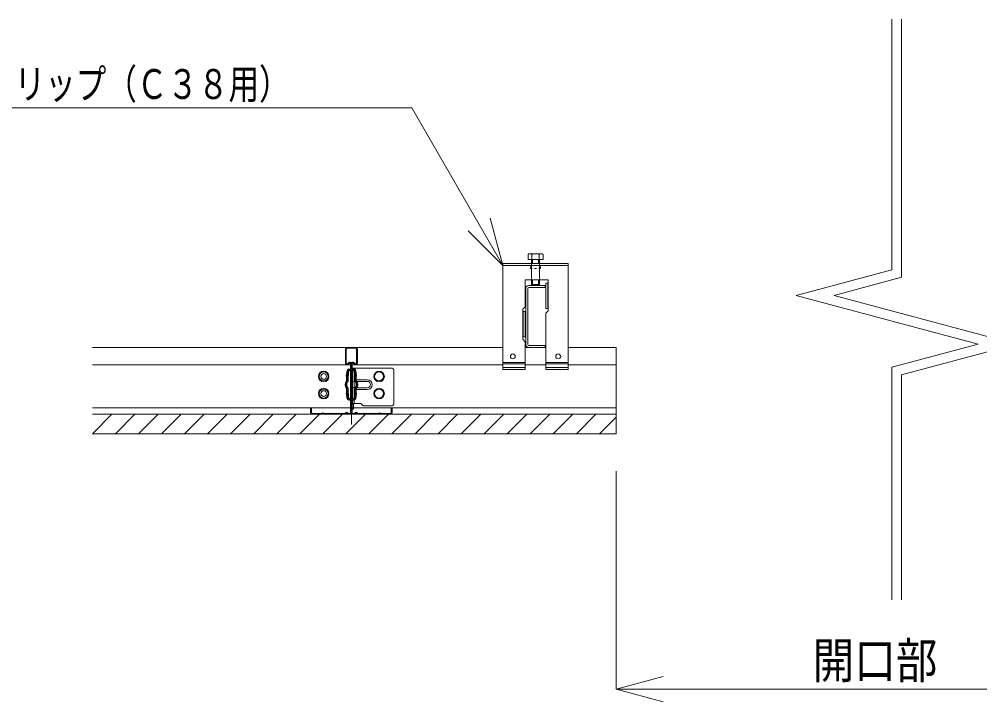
# Model space of a CAD drawing. Units: millimetres, scale not verified. Extents: x -205 to 205, y -142 to 142.
# Drawn here: x -173.8 to -114.8, y -112.6 to -70.7 of the extents above; entities that cross this region are included whole.
import ezdxf
from ezdxf.enums import TextEntityAlignment as Align

# ---------------------------------------------------------------- set-up
doc = ezdxf.new("R2010")
doc.units = ezdxf.units.MM
doc.header["$LTSCALE"] = 0.25
doc.layers.add('2-1_2-0', color=7, linetype='Continuous', lineweight=18)
doc.layers.add('2-3_2-2', color=7, linetype='Continuous', lineweight=18)
doc.styles.add('ＭＳ ゴシック', font='')
doc.styles.get('ＭＳ ゴシック').set_extended_font_data('MS Gothic')

msp = doc.modelspace()

# ---------------------------------------------------------------- linework, layer by layer
at = {"layer": '2-1_2-0'}
for p, q in [((-142.4341, -85.0612), (-141.7413, -85.0612)), ((-142.3377, -85.4112), (-142.3377, -85.6612)), ((-142.3186, -85.1112), (-142.3186, -85.4112)), ((-142.2677, -85.4112), (-142.2677, -85.6612)), ((-141.9077, -85.4112), (-141.9077, -85.6612)), ((-141.8567, -85.1112), (-141.8567, -85.4112)), ((-141.8377, -85.4112), (-141.8377, -85.6612)), ((-141.6258, -85.1112), (-141.6258, -85.4112)), ((-142.0877, -85.6612), (-144.0877, -85.6612)), ((-144.0877, -85.6612), (-144.0877, -92.1612)), ((-142.0877, -85.7812), (-144.0877, -85.7812)), ((-142.3877, -85.8453), (-142.3877, -85.9753)), ((-142.2946, -85.9753), (-142.3877, -85.9753)), ((-142.3377, -85.6612), (-142.3377, -86.6612)), ((-142.0877, -85.9753), (-142.1522, -85.9753)), ((-142.0877, -85.6612), (-140.0877, -85.6612)), ((-142.0877, -85.7812), (-140.0877, -85.7812)), ((-142.0877, -85.9753), (-142.0232, -85.9753)), ((-141.8807, -85.9753), (-141.7877, -85.9753)), ((-141.8377, -85.6612), (-141.8377, -86.6612)), ((-141.7877, -85.8453), (-141.7877, -85.9753)), ((-140.0877, -85.6612), (-140.0877, -92.1612)), ((-142.7227, -86.6612), (-142.0877, -86.6612)), ((-142.6877, -87.1912), (-142.6877, -90.6312)), ((-142.5677, -87.1912), (-142.5677, -90.6312)), ((-141.4877, -87.0112), (-142.5077, -87.0112)), ((-141.4877, -87.1312), (-142.5077, -87.1312)), ((-142.3377, -86.6612), (-142.3377, -86.9412)), ((-142.2677, -87.0112), (-142.3377, -86.9412)), ((-142.2677, -86.6612), (-142.2677, -87.0112)), ((-141.3027, -86.6612), (-142.0877, -86.6612)), ((-141.9077, -86.6612), (-141.9077, -87.0112)), ((-141.9077, -87.0112), (-141.8377, -86.9412)), ((-141.4877, -87.0112), (-141.4877, -87.1312)), ((-141.3027, -86.8612), (-141.4527, -86.8612)), ((-141.4527, -88.4112), (-141.4527, -86.8612)), ((-141.3327, -88.4112), (-141.3327, -86.8612)), ((-141.3027, -88.5612), (-141.3027, -86.6612)), ((-141.4527, -88.4112), (-141.3027, -88.4112)), ((-142.8727, -90.3112), (-142.8727, -88.4612)), ((-142.8727, -88.6112), (-142.7227, -88.6112)), ((-142.8427, -90.1612), (-142.8427, -88.6112)), ((-142.7227, -90.1612), (-142.7227, -88.6112)), ((-141.3027, -88.5612), (-141.4527, -88.7112)), ((-141.4527, -88.7112), (-141.4527, -92.1612)), ((-142.8727, -90.1612), (-142.7227, -90.1612)), ((-142.8727, -90.3112), (-142.7227, -90.4612)), ((-142.7227, -90.4612), (-142.7227, -92.1612)), ((-142.5077, -90.6912), (-141.4877, -90.6912)), ((-141.4877, -90.8112), (-141.4877, -90.6912)), ((-169.2814, -90.8112), (-144.0877, -90.8112)), ((-153.7514, -90.9112), (-153.7514, -91.7712)), ((-153.7014, -91.7712), (-153.7014, -90.9112)), ((-153.6664, -90.8112), (-153.6764, -90.8112)), ((-153.6514, -90.8112), (-153.1214, -90.8112)), ((-153.6514, -90.8612), (-153.1214, -90.8612)), ((-153.0714, -91.7712), (-153.0714, -90.9112)), ((-153.0214, -90.9112), (-153.0214, -91.7712)), ((-142.7227, -90.8112), (-141.4527, -90.8112)), ((-140.0877, -90.8112), (-137.1477, -90.8112)), ((-137.1477, -96.1112), (-137.1477, -90.8112)), ((-169.2814, -91.8712), (-144.0877, -91.8712)), ((-153.6143, -91.8048), (-153.5401, -91.7306)), ((-153.5807, -91.8419), (-153.5047, -91.7659)), ((-153.4364, -91.7942), (-153.4364, -94.8112)), ((-153.3864, -91.7942), (-153.3864, -94.8112)), ((-153.3364, -91.7942), (-153.3364, -94.8112)), ((-153.1922, -91.8419), (-153.2682, -91.7659)), ((-153.1586, -91.8048), (-153.2328, -91.7306)), ((-144.0877, -91.7394), (-142.7227, -91.7394)), ((-144.0877, -91.8165), (-142.7227, -91.8165)), ((-142.7227, -91.8712), (-141.4527, -91.8712)), ((-140.0877, -91.7394), (-141.4527, -91.7394)), ((-140.0877, -91.8165), (-141.4527, -91.8165)), ((-140.0877, -91.8712), (-137.1477, -91.8712)), ((-153.7055, -92.5584), (-153.6702, -92.3584)), ((-153.6702, -92.3583), (-153.6673, -92.2671)), ((-153.6702, -92.3583), (-153.6202, -92.3583)), ((-153.6565, -92.5912), (-153.6212, -92.3912)), ((-153.6064, -92.5912), (-153.5712, -92.3912)), ((-153.5853, -92.8401), (-153.5674, -92.2703)), ((-153.5374, -92.1412), (-153.4364, -92.1412)), ((-153.5374, -92.1912), (-153.4364, -92.1912)), ((-153.5374, -92.2412), (-153.4364, -92.2412)), ((-153.2355, -92.1412), (-153.3364, -92.1412)), ((-153.2355, -92.1912), (-153.3364, -92.1912)), ((-153.2355, -92.2412), (-153.3364, -92.2412)), ((-153.3164, -92.0912), (-153.3164, -94.2412)), ((-153.2064, -92.0912), (-153.3164, -92.0912)), ((-153.3164, -92.2412), (-153.2164, -92.2412)), ((-153.2164, -94.2412), (-153.2164, -92.0912)), ((-153.2064, -92.0912), (-150.8864, -92.0912)), ((-153.1876, -92.8401), (-153.2055, -92.2703)), ((-153.1664, -92.5912), (-153.2017, -92.3912)), ((-153.2017, -92.3912), (-153.1517, -92.3912)), ((-153.1517, -92.3912), (-153.1556, -92.2687)), ((-153.1027, -92.3583), (-153.1527, -92.3583)), ((-153.1164, -92.5912), (-153.1517, -92.3912)), ((-153.1027, -92.3583), (-153.1056, -92.2671)), ((-153.0674, -92.5584), (-153.1027, -92.3584)), ((-150.7864, -92.1912), (-150.7864, -94.2912)), ((-144.0877, -92.0412), (-142.7227, -92.0412)), ((-144.0877, -92.1612), (-142.7227, -92.1612)), ((-140.0877, -92.0412), (-141.4527, -92.0412)), ((-140.0877, -92.1612), (-141.4527, -92.1612)), ((-153.6507, -92.5583), (-153.7054, -92.5583)), ((-153.6781, -92.61), (-153.7054, -92.5583)), ((-153.6852, -92.837), (-153.6781, -92.61)), ((-153.6465, -92.61), (-153.6781, -92.61)), ((-153.6064, -92.5912), (-153.6565, -92.5912)), ((-153.6291, -92.643), (-153.6565, -92.5912)), ((-153.6353, -92.8385), (-153.6291, -92.643)), ((-153.5791, -92.643), (-153.6291, -92.643)), ((-153.5791, -92.643), (-153.6064, -92.5912)), ((-153.2164, -92.9112), (-153.3164, -92.9112)), ((-152.4164, -92.7912), (-153.2164, -92.7912)), ((-152.4164, -92.8912), (-153.2164, -92.8912)), ((-153.1938, -92.643), (-153.1664, -92.5912)), ((-153.1938, -92.643), (-153.1438, -92.643)), ((-153.1664, -92.5912), (-153.1164, -92.5912)), ((-153.1438, -92.643), (-153.1164, -92.5912)), ((-153.1376, -92.8385), (-153.1438, -92.643)), ((-153.1264, -92.61), (-153.0948, -92.61)), ((-153.1222, -92.5583), (-153.0675, -92.5583)), ((-153.0948, -92.61), (-153.0675, -92.5583)), ((-153.0877, -92.837), (-153.0948, -92.61)), ((-153.7055, -93.624), (-153.6702, -93.824)), ((-153.6781, -93.5724), (-153.7054, -93.6242)), ((-153.6507, -93.6242), (-153.7054, -93.6242)), ((-153.6852, -93.3455), (-153.6781, -93.5724)), ((-153.6465, -93.5724), (-153.6781, -93.5724)), ((-153.6291, -93.5395), (-153.6565, -93.5912)), ((-153.6565, -93.5912), (-153.6212, -93.7912)), ((-153.6064, -93.5912), (-153.6565, -93.5912)), ((-153.6353, -93.3439), (-153.6466, -93.3137)), ((-153.6353, -93.3439), (-153.6291, -93.5395)), ((-153.5791, -93.5395), (-153.6291, -93.5395)), ((-153.5791, -93.5395), (-153.6064, -93.5912)), ((-153.6064, -93.5912), (-153.5712, -93.7912)), ((-153.5853, -93.3423), (-153.5674, -93.9122)), ((-153.3164, -93.2712), (-153.2164, -93.2712)), ((-152.4164, -93.2912), (-153.2164, -93.2912)), ((-152.4164, -93.3912), (-153.2164, -93.3912)), ((-153.1876, -93.3423), (-153.2055, -93.9122)), ((-153.1664, -93.5912), (-153.2017, -93.7912)), ((-153.1938, -93.5395), (-153.1438, -93.5395)), ((-153.1938, -93.5395), (-153.1664, -93.5912)), ((-153.1664, -93.5912), (-153.1164, -93.5912)), ((-153.1164, -93.5912), (-153.1517, -93.7912)), ((-153.1376, -93.3439), (-153.1438, -93.5395)), ((-153.1438, -93.5395), (-153.1164, -93.5912)), ((-153.1264, -93.5724), (-153.0948, -93.5724)), ((-153.1222, -93.6242), (-153.0675, -93.6242)), ((-153.0674, -93.624), (-153.1027, -93.824)), ((-153.0877, -93.3455), (-153.0948, -93.5724)), ((-153.0948, -93.5724), (-153.0675, -93.6242)), ((-153.6702, -93.8242), (-153.6673, -93.9153)), ((-153.6702, -93.8242), (-153.6202, -93.8242)), ((-153.6212, -93.7912), (-153.6173, -93.9137)), ((-153.5712, -93.7912), (-153.6212, -93.7912)), ((-153.5374, -93.9412), (-153.4364, -93.9412)), ((-153.5374, -93.9912), (-153.4364, -93.9912)), ((-153.5374, -94.0412), (-153.4364, -94.0412)), ((-153.4364, -94.3012), (-153.2664, -94.3012)), ((-153.2355, -93.9412), (-153.3364, -93.9412)), ((-153.2355, -93.9912), (-153.3364, -93.9912)), ((-153.2355, -94.0412), (-153.3364, -94.0412)), ((-153.3164, -93.9412), (-153.2164, -93.9412)), ((-153.3164, -94.2412), (-152.8164, -94.2412)), ((-153.2017, -93.7912), (-153.1517, -93.7912)), ((-153.1517, -93.7912), (-153.1556, -93.9137)), ((-153.1027, -93.8242), (-153.1527, -93.8242)), ((-153.1027, -93.8242), (-153.1056, -93.9153)), ((-152.8164, -94.2412), (-152.6664, -94.3912)), ((-169.2814, -94.5112), (-137.1477, -94.5112)), ((-155.8864, -94.8112), (-155.8864, -94.5112)), ((-155.8864, -94.5112), (-155.8364, -94.5112)), ((-155.8364, -94.5112), (-155.8364, -94.8112)), ((-155.7864, -94.8612), (-155.2137, -94.8612)), ((-155.1859, -94.8417), (-155.1996, -94.8554)), ((-155.1506, -94.8771), (-155.1642, -94.8907)), ((-155.1223, -94.8771), (-155.1087, -94.8907)), ((-155.0733, -94.8554), (-155.0869, -94.8417)), ((-155.043, -94.8612), (-155.0592, -94.8612)), ((-154.9299, -94.8612), (-154.873, -94.8612)), ((-154.7599, -94.8612), (-154.703, -94.8612)), ((-154.5899, -94.8612), (-154.533, -94.8612)), ((-154.4199, -94.8612), (-154.363, -94.8612)), ((-154.2499, -94.8612), (-154.193, -94.8612)), ((-153.7916, -94.8612), (-154.0799, -94.8612)), ((-153.761, -94.8469), (-153.7454, -94.8284)), ((-153.7071, -94.8605), (-153.7227, -94.8791)), ((-153.6458, -94.8605), (-153.6302, -94.8791)), ((-153.5919, -94.8469), (-153.6075, -94.8284)), ((-153.4864, -94.8612), (-153.5613, -94.8612)), ((-153.2864, -94.8612), (-153.2116, -94.8612)), ((-153.181, -94.8469), (-153.1654, -94.8284)), ((-153.1271, -94.8605), (-153.1427, -94.8791)), ((-153.0658, -94.8605), (-153.0502, -94.8791)), ((-153.0119, -94.8469), (-153.0275, -94.8284)), ((-152.9813, -94.8612), (-152.693, -94.8612)), ((-152.6664, -94.3912), (-150.8864, -94.3912)), ((-152.523, -94.8612), (-152.5799, -94.8612)), ((-152.353, -94.8612), (-152.4099, -94.8612)), ((-152.183, -94.8612), (-152.2399, -94.8612)), ((-152.013, -94.8612), (-152.0699, -94.8612)), ((-151.843, -94.8612), (-151.8999, -94.8612)), ((-151.7299, -94.8612), (-151.7137, -94.8612)), ((-151.6996, -94.8554), (-151.6859, -94.8417)), ((-151.6506, -94.8771), (-151.6642, -94.8907)), ((-151.6223, -94.8771), (-151.6087, -94.8907)), ((-151.5869, -94.8417), (-151.5733, -94.8554)), ((-150.9864, -94.8612), (-151.5592, -94.8612)), ((-150.8864, -94.8112), (-150.8864, -94.5112)), ((-137.1477, -94.9112), (-169.2814, -94.9112)), ((-169.2814, -96.1112), (-168.0814, -94.9112)), ((-167.8672, -96.1112), (-166.6672, -94.9112)), ((-166.453, -96.1112), (-165.253, -94.9112)), ((-165.0388, -96.1112), (-163.8388, -94.9112)), ((-163.6245, -96.1112), (-162.4245, -94.9112)), ((-162.2103, -96.1112), (-161.0103, -94.9112)), ((-160.7961, -96.1112), (-159.5961, -94.9112)), ((-159.3819, -96.1112), (-158.1819, -94.9112)), ((-157.9677, -96.1112), (-156.7677, -94.9112)), ((-156.5535, -96.1112), (-155.3535, -94.9112)), ((-155.7864, -94.9112), (-155.2137, -94.9112)), ((-155.1393, -96.1112), (-153.9393, -94.9112)), ((-155.043, -94.9112), (-155.0592, -94.9112)), ((-154.9299, -94.9112), (-154.873, -94.9112)), ((-154.703, -94.9112), (-154.7599, -94.9112)), ((-154.533, -94.9112), (-154.5899, -94.9112)), ((-154.4199, -94.9112), (-154.363, -94.9112)), ((-154.193, -94.9112), (-154.2499, -94.9112)), ((-154.0799, -94.9112), (-153.7929, -94.9112)), ((-153.7251, -96.1112), (-152.5251, -94.9112)), ((-153.5613, -94.9112), (-153.4864, -94.9112)), ((-153.3864, -95.5312), (-153.3864, -94.9112)), ((-153.2116, -94.9112), (-153.2864, -94.9112)), ((-152.9799, -94.9112), (-152.693, -94.9112)), ((-152.5799, -94.9112), (-152.523, -94.9112)), ((-152.4099, -94.9112), (-152.353, -94.9112)), ((-152.3108, -96.1112), (-151.1108, -94.9112)), ((-152.2399, -94.9112), (-152.183, -94.9112)), ((-152.0699, -94.9112), (-152.013, -94.9112)), ((-151.8999, -94.9112), (-151.843, -94.9112)), ((-151.7299, -94.9112), (-151.7137, -94.9112)), ((-150.9864, -94.9112), (-151.5592, -94.9112)), ((-150.8966, -96.1112), (-149.6966, -94.9112)), ((-149.4824, -96.1112), (-148.2824, -94.9112)), ((-148.0682, -96.1112), (-146.8682, -94.9112)), ((-146.654, -96.1112), (-145.454, -94.9112)), ((-145.2398, -96.1112), (-144.0398, -94.9112)), ((-143.8256, -96.1112), (-142.6256, -94.9112)), ((-142.4113, -96.1112), (-141.2113, -94.9112)), ((-140.9971, -96.1112), (-139.7971, -94.9112)), ((-139.5829, -96.1112), (-138.3829, -94.9112)), ((-138.1687, -96.1112), (-137.1477, -95.0902)), ((-137.1477, -96.1112), (-169.2814, -96.1112))]:
    msp.add_line(p, q, dxfattribs=at)
for points in [[(-142.5496, -85.1112), (-142.5496, -85.4112), (-141.6258, -85.4112)], [(-142.8727, -88.4612), (-142.7227, -88.3112), (-142.7227, -86.6612)], [(-141.8377, -86.6612), (-141.8377, -86.9412), (-142.3377, -86.9412)], [(-153.5712, -92.3912), (-153.6212, -92.3912), (-153.6173, -92.2687)], [(-153.4364, -94.6012), (-153.2664, -94.6012), (-153.2664, -94.3012)], [(-150.8864, -94.5112), (-150.9364, -94.5112), (-150.9364, -94.8112)]]:
    msp.add_lwpolyline(points, dxfattribs=at)
for centre, radius in [((-143.4802, -91.3605), 0.15), ((-140.6952, -91.3612), 0.15), ((-155.0864, -92.5912), 0.325), ((-155.0864, -92.5912), 0.275), ((-155.0864, -92.5912), 0.175), ((-151.6864, -92.5912), 0.325), ((-151.6864, -92.5912), 0.275), ((-155.0864, -93.6412), 0.325), ((-155.0864, -93.6412), 0.275), ((-155.0864, -93.6412), 0.175), ((-151.6864, -93.6412), 0.325), ((-151.6864, -93.6412), 0.275)]:
    msp.add_circle(centre, radius, dxfattribs=at)
for centre, radius, start, end in [((-142.4341, -85.2196), 0.1583, 43.17355, 136.82645), ((-142.0877, -85.6196), 0.5583, 65.5673, 114.4327), ((-141.7413, -85.2196), 0.1583, 43.17355, 136.82645), ((-142.5077, -87.1912), 0.18, 90, 180), ((-142.5077, -87.1912), 0.06, 90, 180), ((-142.5077, -90.6312), 0.18, 180, 270), ((-142.5077, -90.6312), 0.06, 180, 270), ((-153.6514, -90.9112), 0.1, 90, 180), ((-153.6764, -90.8612), 0.05, 90, 180), ((-153.6514, -90.9112), 0.05, 90, 180), ((-153.1214, -90.9112), 0.1, 0, 90), ((-153.1214, -90.9112), 0.05, 0, 90), ((-153.6514, -91.7712), 0.1, 180, 315), ((-153.6514, -91.7712), 0.05, 180, 317.84797), ((-153.4764, -91.7942), 0.09, 0, 135), ((-153.4764, -91.7942), 0.04, 0, 135), ((-153.2964, -91.7942), 0.09, 45, 180), ((-153.2964, -91.7942), 0.04, 45, 180), ((-153.1214, -91.7712), 0.1, 225, 0), ((-153.1214, -91.7712), 0.05, 222.15203, 0), ((-153.5374, -92.2712), 0.13, 90, 178.19815), ((-153.5374, -92.2712), 0.08, 90, 178.19815), ((-153.5374, -92.2712), 0.03, 90, 178.19815), ((-153.2355, -92.2712), 0.13, 1.80185, 90), ((-153.2355, -92.2712), 0.08, 1.80185, 90), ((-153.2355, -92.2712), 0.03, 1.80185, 90), ((-150.8864, -92.1912), 0.1, 0, 90), ((-153.3764, -93.0912), 0.4, 140.5317, 219.4683), ((-153.3764, -93.0912), 0.35, 140.5317, 219.4683), ((-153.3764, -93.0912), 0.3, 140.5317, 219.4683), ((-153.6852, -92.837), 0.05, 320.5317, 358.19815), ((-153.6852, -92.837), 0.1, 320.5317, 358.19815), ((-153.0877, -92.837), 0.1, 181.80185, 219.4683), ((-153.3964, -93.0912), 0.3, 320.5317, 39.4683), ((-153.0877, -92.837), 0.05, 181.80185, 219.4683), ((-153.3964, -93.0912), 0.35, 320.5317, 39.4683), ((-153.3964, -93.0912), 0.4, 320.5317, 39.4683), ((-152.4164, -93.0912), 0.3, 270, 90), ((-152.4164, -93.0912), 0.2, 270, 90), ((-153.6852, -93.3455), 0.1, 1.80185, 39.4683), ((-153.0877, -93.3455), 0.1, 140.5317, 178.19815), ((-153.0877, -93.3455), 0.05, 140.5317, 178.19815), ((-153.5374, -93.9112), 0.13, 181.80185, 270), ((-153.5374, -93.9112), 0.08, 181.80185, 270), ((-153.5374, -93.9112), 0.03, 181.80185, 270), ((-153.2355, -93.9112), 0.03, 270, 358.19815), ((-153.2355, -93.9112), 0.08, 270, 358.19815), ((-153.2355, -93.9112), 0.13, 270, 358.19815), ((-150.8864, -94.2912), 0.1, 270, 0), ((-155.7864, -94.8112), 0.1, 180, 270), ((-155.7864, -94.8112), 0.05, 180, 270), ((-155.2137, -94.8412), 0.02, 270, 315), ((-155.2137, -94.8412), 0.07, 270, 315), ((-155.1364, -94.8912), 0.07, 45, 135), ((-155.1364, -94.8912), 0.02, 45, 135), ((-155.0592, -94.8412), 0.07, 225, 270), ((-155.0592, -94.8412), 0.02, 225, 270), ((-155.043, -94.8412), 0.02, 270, 308.94244), ((-154.9864, -94.9112), 0.07, 51.05756, 128.94244), ((-154.9864, -94.9112), 0.02, 53.1301, 128.94244), ((-154.9299, -94.8412), 0.02, 231.05756, 270), ((-154.873, -94.8412), 0.02, 270, 308.94244), ((-154.8164, -94.9112), 0.07, 51.05756, 128.94244), ((-154.8164, -94.9112), 0.02, 51.05756, 126.8699), ((-154.7599, -94.8412), 0.02, 231.05756, 270), ((-154.703, -94.8412), 0.02, 270, 308.94244), ((-154.6464, -94.9112), 0.07, 51.05756, 128.94244), ((-154.6464, -94.9112), 0.02, 51.05756, 126.8699), ((-154.5899, -94.8412), 0.02, 231.05756, 270), ((-154.533, -94.8412), 0.02, 270, 308.94244), ((-154.4764, -94.9112), 0.07, 51.05756, 128.94244), ((-154.4764, -94.9112), 0.02, 51.05756, 126.8699), ((-154.4199, -94.8412), 0.02, 231.05756, 270), ((-154.363, -94.8412), 0.02, 270, 308.94244), ((-154.3064, -94.9112), 0.07, 51.05756, 128.94244), ((-154.3064, -94.9112), 0.02, 51.05756, 126.8699), ((-154.2499, -94.8412), 0.02, 231.05756, 270), ((-154.193, -94.8412), 0.02, 270, 308.94244), ((-154.1364, -94.9112), 0.07, 51.05756, 128.94244), ((-154.1364, -94.9112), 0.02, 51.05756, 126.8699), ((-154.0799, -94.8412), 0.02, 231.05756, 270), ((-153.7916, -94.8212), 0.04, 270, 320), ((-153.7916, -94.8212), 0.09, 270, 320), ((-153.6764, -94.8862), 0.09, 40, 140), ((-153.6764, -94.8862), 0.04, 40, 140), ((-153.5613, -94.8212), 0.09, 220, 270), ((-153.5613, -94.8212), 0.04, 220, 270), ((-153.4864, -94.8112), 0.05, 270, 0), ((-153.4864, -94.8112), 0.1, 270, 0), ((-153.2864, -94.8112), 0.1, 180, 270), ((-153.2864, -94.8112), 0.05, 180, 270), ((-153.2116, -94.8212), 0.04, 270, 320), ((-153.2116, -94.8212), 0.09, 270, 320), ((-153.0964, -94.8862), 0.09, 40, 140), ((-153.0964, -94.8862), 0.04, 40, 140), ((-152.9813, -94.8212), 0.09, 220, 270), ((-152.9813, -94.8212), 0.04, 220, 270), ((-152.693, -94.8412), 0.02, 270, 308.94244), ((-152.6364, -94.9112), 0.07, 51.05756, 128.94244), ((-152.6364, -94.9112), 0.02, 53.1301, 128.94244), ((-152.5799, -94.8412), 0.02, 231.05756, 270), ((-152.523, -94.8412), 0.02, 270, 308.94244), ((-152.4664, -94.9112), 0.07, 51.05756, 128.94244), ((-152.4664, -94.9112), 0.02, 53.1301, 128.94244), ((-152.4099, -94.8412), 0.02, 231.05756, 270), ((-152.353, -94.8412), 0.02, 270, 308.94244), ((-152.2964, -94.9112), 0.07, 51.05756, 128.94244), ((-152.2964, -94.9112), 0.02, 53.1301, 128.94244), ((-152.2399, -94.8412), 0.02, 231.05756, 270), ((-152.183, -94.8412), 0.02, 270, 308.94244), ((-152.1264, -94.9112), 0.07, 51.05756, 128.94244), ((-152.1264, -94.9112), 0.02, 53.1301, 128.94244), ((-152.0699, -94.8412), 0.02, 231.05756, 270), ((-152.013, -94.8412), 0.02, 270, 308.94244), ((-151.9564, -94.9112), 0.07, 51.05756, 128.94244), ((-151.9564, -94.9112), 0.02, 53.1301, 128.94244), ((-151.8999, -94.8412), 0.02, 231.05756, 270), ((-151.843, -94.8412), 0.02, 270, 308.94244), ((-151.7864, -94.9112), 0.07, 51.05756, 128.94244), ((-151.7864, -94.9112), 0.02, 51.05756, 126.8699), ((-151.7299, -94.8412), 0.02, 231.05756, 270), ((-151.7137, -94.8412), 0.02, 270, 315), ((-151.7137, -94.8412), 0.07, 270, 315), ((-151.6364, -94.8912), 0.07, 45, 135), ((-151.6364, -94.8912), 0.02, 45, 135), ((-151.5592, -94.8412), 0.07, 225, 270), ((-151.5592, -94.8412), 0.02, 225, 270), ((-150.9864, -94.8112), 0.1, 270, 0), ((-150.9864, -94.8112), 0.05, 270, 0), ((-155.043, -94.8412), 0.07, 270, 308.94244), ((-154.9299, -94.8412), 0.07, 231.05756, 270), ((-154.873, -94.8412), 0.07, 270, 308.94244), ((-154.7599, -94.8412), 0.07, 231.05756, 270), ((-154.703, -94.8412), 0.07, 270, 308.94244), ((-154.5899, -94.8412), 0.07, 231.05756, 270), ((-154.533, -94.8412), 0.07, 270, 308.94244), ((-154.4199, -94.8412), 0.07, 231.05756, 270), ((-154.363, -94.8412), 0.07, 270, 308.94244), ((-154.2499, -94.8412), 0.07, 231.05756, 270), ((-154.193, -94.8412), 0.07, 270, 308.94244), ((-154.0799, -94.8412), 0.07, 231.05756, 270), ((-152.693, -94.8412), 0.07, 270, 308.94244), ((-152.5799, -94.8412), 0.07, 231.05756, 270), ((-152.523, -94.8412), 0.07, 270, 308.94244), ((-152.4099, -94.8412), 0.07, 231.05756, 270), ((-152.353, -94.8412), 0.07, 270, 308.94244), ((-152.2399, -94.8412), 0.07, 231.05756, 270), ((-152.183, -94.8412), 0.07, 270, 308.94244), ((-152.0699, -94.8412), 0.07, 231.05756, 270), ((-152.013, -94.8412), 0.07, 270, 308.94244), ((-151.8999, -94.8412), 0.07, 231.05756, 270), ((-151.843, -94.8412), 0.07, 270, 308.94244), ((-151.7299, -94.8412), 0.07, 231.05756, 270)]:
    msp.add_arc(centre, radius, start, end, dxfattribs=at)
at = {"layer": '2-3_2-2'}
for p, q in [((-120.227, -86.0457), (-120.227, -70.6657)), ((-119.627, -86.5061), (-119.627, -70.6657)), ((-180.3129, -76.1104), (-149.6767, -76.1104)), ((-144.0918, -85.7836), (-149.6767, -76.1104)), ((-144.0918, -85.7836), (-144.8683, -82.8858)), ((-144.0918, -85.7836), (-146.2131, -83.6623)), ((-120.227, -86.0457), (-126.0861, -87.6156)), ((-119.627, -86.5061), (-123.7679, -87.6156)), ((-123.7679, -87.6156), (-112.6088, -90.6057)), ((-119.627, -92.4862), (-112.6088, -90.6057)), ((-120.227, -106.3045), (-120.227, -92.0258)), ((-119.627, -106.3045), (-119.627, -92.4862)), ((-137.1477, -111.7817), (-137.1477, -98.4037)), ((-137.1477, -111.7817), (-134.2499, -111.0053)), ((-137.1477, -111.7817), (-134.2499, -112.5582)), ((-137.1477, -111.7817), (-102.5, -111.7817))]:
    msp.add_line(p, q, dxfattribs=at)
msp.add_lwpolyline([(-126.0861, -87.6156), (-114.927, -90.6057), (-120.227, -92.0258)], dxfattribs=at)

# ---------------------------------------------------------------- texts
at = {"layer": '2-3_2-2', "style": 'ＭＳ ゴシック'}
for s, height, width, p in [('ＤＨクリップ（Ｃ３８用）', 1.833, 0.75, (-179.6767, -76.1104)), ('開口部', 2.199, 0.85, (-125.0816, -111.7804))]:
    msp.add_text(s, height=height, dxfattribs=dict(at, width=width)).set_placement(p, align=Align.BOTTOM_LEFT)

doc.saveas('drawing.dxf')
